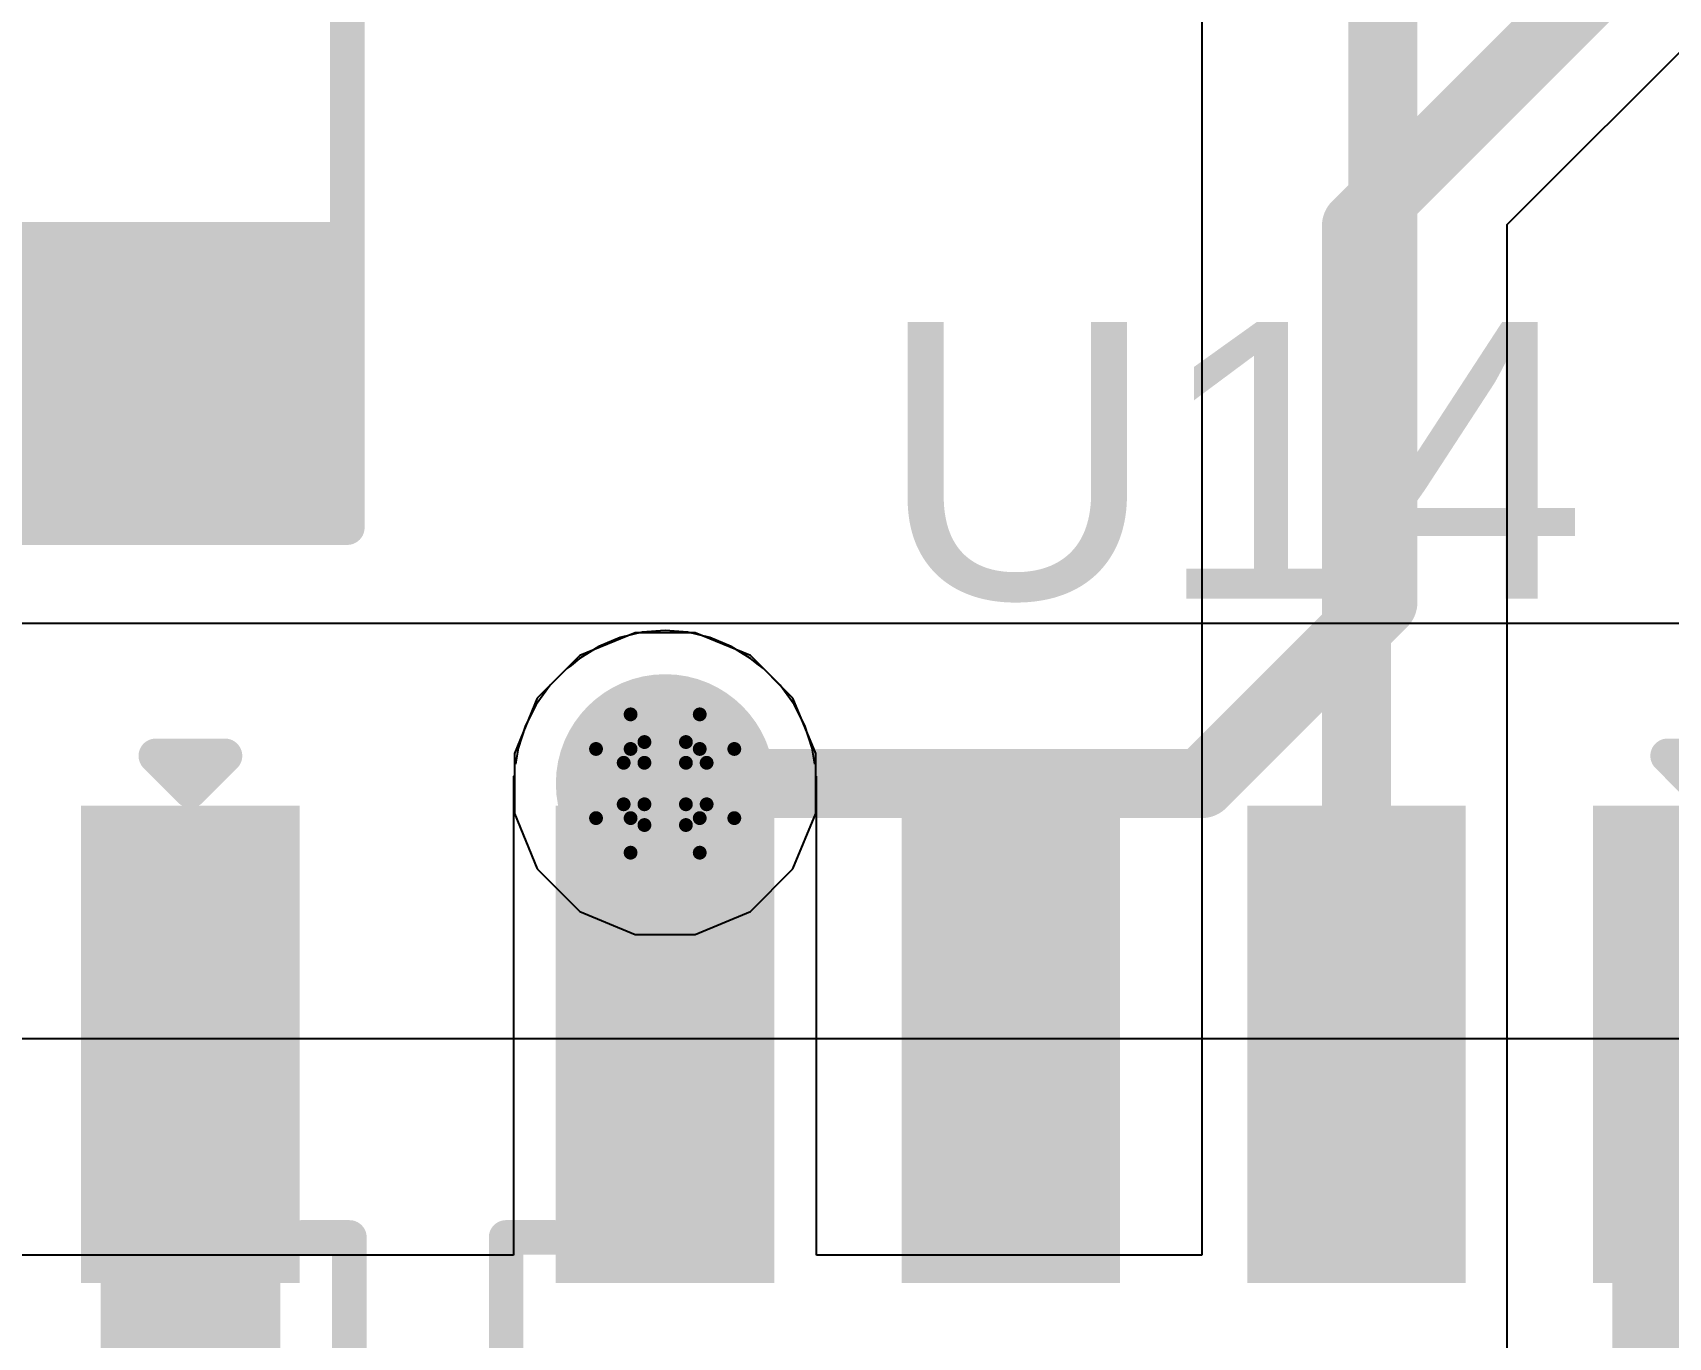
# Model space of a CAD drawing. Header units: inches. Extents: x -4 to 5258, y -4 to 5281.
# Drawn here: x 58.12 to 64.13, y 18.46 to 23.25 of the extents above; entities that cross this region are included whole.
import ezdxf

# ---------------------------------------------------------------- set-up
doc = ezdxf.new("R2010")
doc.units = ezdxf.units.IN
for name, color, linetype in [('Bottom Layer', 5, 'Continuous'), ('Bottom Solder', 6, 'Continuous'), ('Drill Drawing', 1, 'Continuous'), ('Layer 1', 16, 'Continuous'), ('Layer 2', 76, 'Continuous'), ('Top Layer', 1, 'Continuous'), ('Top Overlay', 2, 'Continuous'), ('Top Paste', 8, 'Continuous'), ('Top Solder', 216, 'Continuous'), ('Via Holes', 16, 'Continuous')]:
    doc.layers.add(name, color=color, linetype=linetype)
doc.styles.add('Arial', font='', dxfattribs={"height": 0.2})
doc.styles.get('Arial').set_extended_font_data('Arial')

# ---------------------------------------------------------------- blocks, each defined once
blk = doc.blocks.new('SOIC_8_17')
at = {"layer": 'Top Layer'}
for points in [[(-1.925, 2.205), (-1.925, 1.605), (-3.475, 1.605), (-3.475, 2.205)], [(3.475, 2.205), (3.475, 1.605), (1.925, 1.605), (1.925, 2.205)], [(-1.925, 0.935), (-1.925, 0.335), (-3.475, 0.335), (-3.475, 0.935)], [(3.475, 0.935), (3.475, 0.335), (1.925, 0.335), (1.925, 0.935)], [(-1.925, -0.335), (-1.925, -0.935), (-3.475, -0.935), (-3.475, -0.335)], [(3.475, -0.335), (3.475, -0.935), (1.925, -0.935), (1.925, -0.335)], [(-1.925, -1.605), (-1.925, -2.205), (-3.475, -2.205), (-3.475, -1.605)], [(3.475, -1.605), (3.475, -2.205), (1.925, -2.205), (1.925, -1.605)]]:
    blk.add_hatch(color=1, dxfattribs=at).paths.add_polyline_path(points)
at = {"layer": 'Top Overlay'}
blk.add_hatch(color=2, dxfattribs=at).paths.add_polyline_path([(-1.8287, 1.5748), (-1.4985, 1.5748), (-1.4985, 2.2352), (-1.8287, 2.2352)])
at = {"layer": 'Top Paste'}
for points in [[(-1.925, 2.205), (-1.925, 1.605), (-3.475, 1.605), (-3.475, 2.205)], [(3.475, 2.205), (3.475, 1.605), (1.925, 1.605), (1.925, 2.205)], [(-1.925, 0.935), (-1.925, 0.335), (-3.475, 0.335), (-3.475, 0.935)], [(3.475, 0.935), (3.475, 0.335), (1.925, 0.335), (1.925, 0.935)], [(-1.925, -0.335), (-1.925, -0.935), (-3.475, -0.935), (-3.475, -0.335)], [(3.475, -0.335), (3.475, -0.935), (1.925, -0.935), (1.925, -0.335)], [(-1.925, -1.605), (-1.925, -2.205), (-3.475, -2.205), (-3.475, -1.605)], [(3.475, -1.605), (3.475, -2.205), (1.925, -2.205), (1.925, -1.605)]]:
    blk.add_hatch(color=8, dxfattribs=at).paths.add_polyline_path(points)
at = {"layer": 'Top Solder'}
for points in [[(-1.8234, 2.3066), (-1.8234, 1.5034), (-3.5766, 1.5034), (-3.5766, 2.3066)], [(3.5766, 2.3066), (3.5766, 1.5034), (1.8234, 1.5034), (1.8234, 2.3066)], [(-1.8234, 1.0366), (-1.8234, 0.2334), (-3.5766, 0.2334), (-3.5766, 1.0366)], [(3.5766, 1.0366), (3.5766, 0.2334), (1.8234, 0.2334), (1.8234, 1.0366)], [(-1.8234, -0.2334), (-1.8234, -1.0366), (-3.5766, -1.0366), (-3.5766, -0.2334)], [(3.5766, -0.2334), (3.5766, -1.0366), (1.8234, -1.0366), (1.8234, -0.2334)], [(-1.8234, -1.5034), (-1.8234, -2.3066), (-3.5766, -2.3066), (-3.5766, -1.5034)], [(3.5766, -1.5034), (3.5766, -2.3066), (1.8234, -2.3066), (1.8234, -1.5034)]]:
    blk.add_hatch(color=216, dxfattribs=at).paths.add_polyline_path(points)
at = {"layer": 'Top Overlay'}
for points in [[(1.9906, 2.4892, 0.127, 0.127, 0), (-1.9906, 2.4892, 0.127, 0.127, 0)], [(-1.9906, 2.3114, 0.127, 0.127, 0), (-1.9906, 2.4892, 0.127, 0.127, 0)], [(1.9906, 2.3114, 0.127, 0.127, 0), (1.9906, 2.4892, 0.127, 0.127, 0)], [(-3.7592, 1.778, 0.127, 0.127, 0), (-3.7592, 2.032, 0.127, 0.127, 0)], [(-3.6322, 1.905, 0.127, 0.127, 0), (-3.7592, 2.032, 0.127, 0.127, 0)], [(-3.7592, 1.778, 0.127, 0.127, 0), (-3.6322, 1.905, 0.127, 0.127, 0)], [(-1.9906, -2.4892, 0.127, 0.127, 0), (-1.9906, -2.3114, 0.127, 0.127, 0)], [(1.9906, -2.4892, 0.127, 0.127, 0), (1.9906, -2.3114, 0.127, 0.127, 0)], [(1.9906, -2.4892, 0.127, 0.127, 0), (-1.9906, -2.4892, 0.127, 0.127, 0)]]:
    blk.add_lwpolyline(points, format="xyseb", dxfattribs=at)
for points in [[(-2.0223, 2.4892, 0.0635, 0.0635, 1), (-1.9588, 2.4892, 0.0635, 0.0635, 1)], [(-2.0223, 2.4892, 0.0635, 0.0635, 1), (-1.9588, 2.4892, 0.0635, 0.0635, 1)], [(1.9588, 2.4892, 0.0635, 0.0635, 1), (2.0223, 2.4892, 0.0635, 0.0635, 1)], [(1.9588, 2.4892, 0.0635, 0.0635, 1), (2.0223, 2.4892, 0.0635, 0.0635, 1)], [(-2.0223, 2.3114, 0.0635, 0.0635, 1), (-1.9588, 2.3114, 0.0635, 0.0635, 1)], [(1.9588, 2.3114, 0.0635, 0.0635, 1), (2.0223, 2.3114, 0.0635, 0.0635, 1)], [(-3.791, 2.032, 0.0635, 0.0635, 1), (-3.7275, 2.032, 0.0635, 0.0635, 1)], [(-3.791, 2.032, 0.0635, 0.0635, 1), (-3.7275, 2.032, 0.0635, 0.0635, 1)], [(-3.6639, 1.905, 0.0635, 0.0635, 1), (-3.6004, 1.905, 0.0635, 0.0635, 1)], [(-3.6639, 1.905, 0.0635, 0.0635, 1), (-3.6004, 1.905, 0.0635, 0.0635, 1)], [(-3.791, 1.778, 0.0635, 0.0635, 1), (-3.7275, 1.778, 0.0635, 0.0635, 1)], [(-3.791, 1.778, 0.0635, 0.0635, 1), (-3.7275, 1.778, 0.0635, 0.0635, 1)], [(-2.0223, -2.3114, 0.0635, 0.0635, 1), (-1.9588, -2.3114, 0.0635, 0.0635, 1)], [(1.9588, -2.3114, 0.0635, 0.0635, 1), (2.0223, -2.3114, 0.0635, 0.0635, 1)], [(-2.0223, -2.4892, 0.0635, 0.0635, 1), (-1.9588, -2.4892, 0.0635, 0.0635, 1)], [(-2.0223, -2.4892, 0.0635, 0.0635, 1), (-1.9588, -2.4892, 0.0635, 0.0635, 1)], [(1.9588, -2.4892, 0.0635, 0.0635, 1), (2.0223, -2.4892, 0.0635, 0.0635, 1)], [(1.9588, -2.4892, 0.0635, 0.0635, 1), (2.0223, -2.4892, 0.0635, 0.0635, 1)]]:
    blk.add_lwpolyline(points, format="xyseb", close=True, dxfattribs=at)
blk = doc.blocks.new('SOIC_8_19')
at = {"layer": 'Top Layer'}
for points in [[(-1.925, 2.205), (-1.925, 1.605), (-3.475, 1.605), (-3.475, 2.205)], [(3.475, 2.205), (3.475, 1.605), (1.925, 1.605), (1.925, 2.205)], [(-1.925, 0.935), (-1.925, 0.335), (-3.475, 0.335), (-3.475, 0.935)], [(3.475, 0.935), (3.475, 0.335), (1.925, 0.335), (1.925, 0.935)], [(-1.925, -0.335), (-1.925, -0.935), (-3.475, -0.935), (-3.475, -0.335)], [(3.475, -0.335), (3.475, -0.935), (1.925, -0.935), (1.925, -0.335)], [(-1.925, -1.605), (-1.925, -2.205), (-3.475, -2.205), (-3.475, -1.605)], [(3.475, -1.605), (3.475, -2.205), (1.925, -2.205), (1.925, -1.605)]]:
    blk.add_hatch(color=1, dxfattribs=at).paths.add_polyline_path(points)
at = {"layer": 'Top Overlay'}
blk.add_hatch(color=2, dxfattribs=at).paths.add_polyline_path([(-1.8278, 1.5748), (-1.4976, 1.5748), (-1.4976, 2.2352), (-1.8278, 2.2352)])
at = {"layer": 'Top Paste'}
for points in [[(-1.925, 2.205), (-1.925, 1.605), (-3.475, 1.605), (-3.475, 2.205)], [(3.475, 2.205), (3.475, 1.605), (1.925, 1.605), (1.925, 2.205)], [(-1.925, 0.935), (-1.925, 0.335), (-3.475, 0.335), (-3.475, 0.935)], [(3.475, 0.935), (3.475, 0.335), (1.925, 0.335), (1.925, 0.935)], [(-1.925, -0.335), (-1.925, -0.935), (-3.475, -0.935), (-3.475, -0.335)], [(3.475, -0.335), (3.475, -0.935), (1.925, -0.935), (1.925, -0.335)], [(-1.925, -1.605), (-1.925, -2.205), (-3.475, -2.205), (-3.475, -1.605)], [(3.475, -1.605), (3.475, -2.205), (1.925, -2.205), (1.925, -1.605)]]:
    blk.add_hatch(color=8, dxfattribs=at).paths.add_polyline_path(points)
at = {"layer": 'Top Solder'}
for points in [[(-1.8234, 2.3066), (-1.8234, 1.5034), (-3.5766, 1.5034), (-3.5766, 2.3066)], [(3.5766, 2.3066), (3.5766, 1.5034), (1.8234, 1.5034), (1.8234, 2.3066)], [(-1.8234, 1.0366), (-1.8234, 0.2334), (-3.5766, 0.2334), (-3.5766, 1.0366)], [(3.5766, 1.0366), (3.5766, 0.2334), (1.8234, 0.2334), (1.8234, 1.0366)], [(-1.8234, -0.2334), (-1.8234, -1.0366), (-3.5766, -1.0366), (-3.5766, -0.2334)], [(3.5766, -0.2334), (3.5766, -1.0366), (1.8234, -1.0366), (1.8234, -0.2334)], [(-1.8234, -1.5034), (-1.8234, -2.3066), (-3.5766, -2.3066), (-3.5766, -1.5034)], [(3.5766, -1.5034), (3.5766, -2.3066), (1.8234, -2.3066), (1.8234, -1.5034)]]:
    blk.add_hatch(color=216, dxfattribs=at).paths.add_polyline_path(points)
at = {"layer": 'Top Overlay'}
for points in [[(1.9906, 2.4892, 0.127, 0.127, 0), (-1.9906, 2.4892, 0.127, 0.127, 0)], [(-1.9906, 2.3114, 0.127, 0.127, 0), (-1.9906, 2.4892, 0.127, 0.127, 0)], [(1.9906, 2.3114, 0.127, 0.127, 0), (1.9906, 2.4892, 0.127, 0.127, 0)], [(-3.7592, 1.778, 0.127, 0.127, 0), (-3.7592, 2.032, 0.127, 0.127, 0)], [(-3.6322, 1.905, 0.127, 0.127, 0), (-3.7592, 2.032, 0.127, 0.127, 0)], [(-3.7592, 1.778, 0.127, 0.127, 0), (-3.6322, 1.905, 0.127, 0.127, 0)], [(-1.9906, -2.4892, 0.127, 0.127, 0), (-1.9906, -2.3114, 0.127, 0.127, 0)], [(1.9906, -2.4892, 0.127, 0.127, 0), (1.9906, -2.3114, 0.127, 0.127, 0)], [(1.9906, -2.4892, 0.127, 0.127, 0), (-1.9906, -2.4892, 0.127, 0.127, 0)]]:
    blk.add_lwpolyline(points, format="xyseb", dxfattribs=at)
for points in [[(-2.0223, 2.4892, 0.0635, 0.0635, 1), (-1.9588, 2.4892, 0.0635, 0.0635, 1)], [(-2.0223, 2.4892, 0.0635, 0.0635, 1), (-1.9588, 2.4892, 0.0635, 0.0635, 1)], [(1.9588, 2.4892, 0.0635, 0.0635, 1), (2.0223, 2.4892, 0.0635, 0.0635, 1)], [(1.9588, 2.4892, 0.0635, 0.0635, 1), (2.0223, 2.4892, 0.0635, 0.0635, 1)], [(-2.0223, 2.3114, 0.0635, 0.0635, 1), (-1.9588, 2.3114, 0.0635, 0.0635, 1)], [(1.9588, 2.3114, 0.0635, 0.0635, 1), (2.0223, 2.3114, 0.0635, 0.0635, 1)], [(-3.791, 2.032, 0.0635, 0.0635, 1), (-3.7275, 2.032, 0.0635, 0.0635, 1)], [(-3.791, 2.032, 0.0635, 0.0635, 1), (-3.7275, 2.032, 0.0635, 0.0635, 1)], [(-3.6639, 1.905, 0.0635, 0.0635, 1), (-3.6004, 1.905, 0.0635, 0.0635, 1)], [(-3.6639, 1.905, 0.0635, 0.0635, 1), (-3.6004, 1.905, 0.0635, 0.0635, 1)], [(-3.791, 1.778, 0.0635, 0.0635, 1), (-3.7275, 1.778, 0.0635, 0.0635, 1)], [(-3.791, 1.778, 0.0635, 0.0635, 1), (-3.7275, 1.778, 0.0635, 0.0635, 1)], [(-2.0223, -2.3114, 0.0635, 0.0635, 1), (-1.9588, -2.3114, 0.0635, 0.0635, 1)], [(1.9588, -2.3114, 0.0635, 0.0635, 1), (2.0223, -2.3114, 0.0635, 0.0635, 1)], [(-2.0223, -2.4892, 0.0635, 0.0635, 1), (-1.9588, -2.4892, 0.0635, 0.0635, 1)], [(-2.0223, -2.4892, 0.0635, 0.0635, 1), (-1.9588, -2.4892, 0.0635, 0.0635, 1)], [(1.9588, -2.4892, 0.0635, 0.0635, 1), (2.0223, -2.4892, 0.0635, 0.0635, 1)], [(1.9588, -2.4892, 0.0635, 0.0635, 1), (2.0223, -2.4892, 0.0635, 0.0635, 1)]]:
    blk.add_lwpolyline(points, format="xyseb", close=True, dxfattribs=at)
blk = doc.blocks.new('RES_2010_55')
at = {"layer": 'Top Layer'}
for points in [[(-2.8, 1.4), (-1.9, 1.4), (-1.9, -1.4), (-2.8, -1.4)], [(1.9, 1.4), (2.8, 1.4), (2.8, -1.4), (1.9, -1.4)]]:
    blk.add_hatch(color=1, dxfattribs=at).paths.add_polyline_path(points)
at = {"layer": 'Top Paste'}
for points in [[(-2.8, 1.4), (-1.9, 1.4), (-1.9, -1.4), (-2.8, -1.4)], [(1.9, 1.4), (2.8, 1.4), (2.8, -1.4), (1.9, -1.4)]]:
    blk.add_hatch(color=8, dxfattribs=at).paths.add_polyline_path(points)
at = {"layer": 'Top Solder'}
for points in [[(-2.9016, 1.5016), (-1.7984, 1.5016), (-1.7984, -1.5016), (-2.9016, -1.5016)], [(1.7984, 1.5016), (2.9016, 1.5016), (2.9016, -1.5016), (1.7984, -1.5016)]]:
    blk.add_hatch(color=216, dxfattribs=at).paths.add_polyline_path(points)
at = {"layer": 'Top Overlay'}
for points in [[(-2.921, -1.524, 0.127, 0.127, 0), (-2.921, 1.524, 0.127, 0.127, 0)], [(2.921, 1.524, 0.127, 0.127, 0), (-2.921, 1.524, 0.127, 0.127, 0)], [(2.921, -1.524, 0.127, 0.127, 0), (2.921, 1.524, 0.127, 0.127, 0)], [(2.921, -1.524, 0.127, 0.127, 0), (-2.921, -1.524, 0.127, 0.127, 0)]]:
    blk.add_lwpolyline(points, format="xyseb", dxfattribs=at)
for points in [[(-2.9527, 1.524, 0.0635, 0.0635, 1), (-2.8893, 1.524, 0.0635, 0.0635, 1)], [(-2.9527, 1.524, 0.0635, 0.0635, 1), (-2.8893, 1.524, 0.0635, 0.0635, 1)], [(2.8893, 1.524, 0.0635, 0.0635, 1), (2.9527, 1.524, 0.0635, 0.0635, 1)], [(2.8893, 1.524, 0.0635, 0.0635, 1), (2.9527, 1.524, 0.0635, 0.0635, 1)], [(-2.9527, -1.524, 0.0635, 0.0635, 1), (-2.8893, -1.524, 0.0635, 0.0635, 1)], [(-2.9527, -1.524, 0.0635, 0.0635, 1), (-2.8893, -1.524, 0.0635, 0.0635, 1)], [(2.8893, -1.524, 0.0635, 0.0635, 1), (2.9527, -1.524, 0.0635, 0.0635, 1)], [(2.8893, -1.524, 0.0635, 0.0635, 1), (2.9527, -1.524, 0.0635, 0.0635, 1)]]:
    blk.add_lwpolyline(points, format="xyseb", close=True, dxfattribs=at)

msp = doc.modelspace()

# ---------------------------------------------------------------- hatches: boundary and pattern name
at = {"layer": 'Bottom Layer'}
h = msp.add_hatch(color=5, dxfattribs=at)
edge = h.paths.add_edge_path()
edge.add_arc((60.4406, 20.4955), 0.3, 0, 360)
at = {"layer": 'Bottom Solder'}
h = msp.add_hatch(color=6, dxfattribs=at)
edge = h.paths.add_edge_path()
edge.add_arc((60.4406, 20.4955), 0.4016, 0, 360)
at = {"layer": 'Layer 1'}
h = msp.add_hatch(color=16, dxfattribs=at)
edge = h.paths.add_edge_path()
edge.add_arc((60.4406, 20.4955), 0.3, 0, 360)
at = {"layer": 'Layer 2'}
h = msp.add_hatch(color=76, dxfattribs=at)
edge = h.paths.add_edge_path()
edge.add_arc((60.4406, 20.4955), 0.3, 0, 360)
at = {"layer": 'Top Layer'}
h = msp.add_hatch(color=1, dxfattribs=at)
edge = h.paths.add_edge_path()
edge.add_arc((60.4406, 20.4955), 0.3, 0, 360)
at = {"layer": 'Top Solder'}
h = msp.add_hatch(color=216, dxfattribs=at)
edge = h.paths.add_edge_path()
edge.add_arc((60.4406, 20.4955), 0.4016, 0, 360)
at = {"layer": 'Via Holes'}
h = msp.add_hatch(color=7, dxfattribs=at)
edge = h.paths.add_edge_path()
edge.add_arc((60.4406, 20.4955), 0.15, 0, 360)

# ---------------------------------------------------------------- linework, layer by layer
at = {"layer": 'Bottom Layer'}
for p, q in [((105.1898, 21.0837), (50.8889, 21.0837)), ((51.1095, 19.5597), (106.4882, 19.5597))]:
    msp.add_line(p, q, dxfattribs=at)
at = {"layer": 'Drill Drawing'}
for points in [[(60.3136, 20.6225, 0.0508, 0.0508, 0), (60.3136, 20.7495, 0.0508, 0.0508, 0)], [(60.3136, 20.7495, 0.0508, 0.0508, 0), (60.5676, 20.7495, 0.0508, 0.0508, 0)], [(60.5676, 20.6225, 0.0508, 0.0508, 0), (60.5676, 20.7495, 0.0508, 0.0508, 0)], [(60.3644, 20.5717, 0.0508, 0.0508, 0), (60.3644, 20.6479, 0.0508, 0.0508, 0)], [(60.3644, 20.6479, 0.0508, 0.0508, 0), (60.5168, 20.6479, 0.0508, 0.0508, 0)], [(60.5168, 20.5717, 0.0508, 0.0508, 0), (60.5168, 20.6479, 0.0508, 0.0508, 0)], [(60.1866, 20.3685, 0.0508, 0.0508, 0), (60.1866, 20.6225, 0.0508, 0.0508, 0)], [(60.1866, 20.6225, 0.0508, 0.0508, 0), (60.3136, 20.6225, 0.0508, 0.0508, 0)], [(60.5676, 20.6225, 0.0508, 0.0508, 0), (60.6946, 20.6225, 0.0508, 0.0508, 0)], [(60.6946, 20.3685, 0.0508, 0.0508, 0), (60.6946, 20.6225, 0.0508, 0.0508, 0)], [(60.2882, 20.4193, 0.0508, 0.0508, 0), (60.2882, 20.5717, 0.0508, 0.0508, 0)], [(60.2882, 20.5717, 0.0508, 0.0508, 0), (60.3644, 20.5717, 0.0508, 0.0508, 0)], [(60.5168, 20.5717, 0.0508, 0.0508, 0), (60.593, 20.5717, 0.0508, 0.0508, 0)], [(60.593, 20.4193, 0.0508, 0.0508, 0), (60.593, 20.5717, 0.0508, 0.0508, 0)], [(60.2882, 20.4193, 0.0508, 0.0508, 0), (60.3644, 20.4193, 0.0508, 0.0508, 0)], [(60.3644, 20.3431, 0.0508, 0.0508, 0), (60.3644, 20.4193, 0.0508, 0.0508, 0)], [(60.5168, 20.4193, 0.0508, 0.0508, 0), (60.593, 20.4193, 0.0508, 0.0508, 0)], [(60.5168, 20.3431, 0.0508, 0.0508, 0), (60.5168, 20.4193, 0.0508, 0.0508, 0)], [(60.1866, 20.3685, 0.0508, 0.0508, 0), (60.3136, 20.3685, 0.0508, 0.0508, 0)], [(60.3136, 20.2415, 0.0508, 0.0508, 0), (60.3136, 20.3685, 0.0508, 0.0508, 0)], [(60.5676, 20.3685, 0.0508, 0.0508, 0), (60.6946, 20.3685, 0.0508, 0.0508, 0)], [(60.5676, 20.2415, 0.0508, 0.0508, 0), (60.5676, 20.3685, 0.0508, 0.0508, 0)], [(60.3644, 20.3431, 0.0508, 0.0508, 0), (60.5168, 20.3431, 0.0508, 0.0508, 0)], [(60.3136, 20.2415, 0.0508, 0.0508, 0), (60.5676, 20.2415, 0.0508, 0.0508, 0)]]:
    msp.add_lwpolyline(points, format="xyseb", dxfattribs=at)
for points in [[(60.3009, 20.7495, 0.0254, 0.0254, 1), (60.3263, 20.7495, 0.0254, 0.0254, 1)], [(60.3009, 20.7495, 0.0254, 0.0254, 1), (60.3263, 20.7495, 0.0254, 0.0254, 1)], [(60.5549, 20.7495, 0.0254, 0.0254, 1), (60.5803, 20.7495, 0.0254, 0.0254, 1)], [(60.5549, 20.7495, 0.0254, 0.0254, 1), (60.5803, 20.7495, 0.0254, 0.0254, 1)], [(60.3517, 20.6479, 0.0254, 0.0254, 1), (60.3771, 20.6479, 0.0254, 0.0254, 1)], [(60.3517, 20.6479, 0.0254, 0.0254, 1), (60.3771, 20.6479, 0.0254, 0.0254, 1)], [(60.5041, 20.6479, 0.0254, 0.0254, 1), (60.5295, 20.6479, 0.0254, 0.0254, 1)], [(60.5041, 20.6479, 0.0254, 0.0254, 1), (60.5295, 20.6479, 0.0254, 0.0254, 1)], [(60.1739, 20.6225, 0.0254, 0.0254, 1), (60.1993, 20.6225, 0.0254, 0.0254, 1)], [(60.1739, 20.6225, 0.0254, 0.0254, 1), (60.1993, 20.6225, 0.0254, 0.0254, 1)], [(60.3009, 20.6225, 0.0254, 0.0254, 1), (60.3263, 20.6225, 0.0254, 0.0254, 1)], [(60.3009, 20.6225, 0.0254, 0.0254, 1), (60.3263, 20.6225, 0.0254, 0.0254, 1)], [(60.5549, 20.6225, 0.0254, 0.0254, 1), (60.5803, 20.6225, 0.0254, 0.0254, 1)], [(60.5549, 20.6225, 0.0254, 0.0254, 1), (60.5803, 20.6225, 0.0254, 0.0254, 1)], [(60.6819, 20.6225, 0.0254, 0.0254, 1), (60.7073, 20.6225, 0.0254, 0.0254, 1)], [(60.6819, 20.6225, 0.0254, 0.0254, 1), (60.7073, 20.6225, 0.0254, 0.0254, 1)], [(60.2755, 20.5717, 0.0254, 0.0254, 1), (60.3009, 20.5717, 0.0254, 0.0254, 1)], [(60.2755, 20.5717, 0.0254, 0.0254, 1), (60.3009, 20.5717, 0.0254, 0.0254, 1)], [(60.3517, 20.5717, 0.0254, 0.0254, 1), (60.3771, 20.5717, 0.0254, 0.0254, 1)], [(60.3517, 20.5717, 0.0254, 0.0254, 1), (60.3771, 20.5717, 0.0254, 0.0254, 1)], [(60.5041, 20.5717, 0.0254, 0.0254, 1), (60.5295, 20.5717, 0.0254, 0.0254, 1)], [(60.5041, 20.5717, 0.0254, 0.0254, 1), (60.5295, 20.5717, 0.0254, 0.0254, 1)], [(60.5803, 20.5717, 0.0254, 0.0254, 1), (60.6057, 20.5717, 0.0254, 0.0254, 1)], [(60.5803, 20.5717, 0.0254, 0.0254, 1), (60.6057, 20.5717, 0.0254, 0.0254, 1)], [(60.2755, 20.4193, 0.0254, 0.0254, 1), (60.3009, 20.4193, 0.0254, 0.0254, 1)], [(60.2755, 20.4193, 0.0254, 0.0254, 1), (60.3009, 20.4193, 0.0254, 0.0254, 1)], [(60.3517, 20.4193, 0.0254, 0.0254, 1), (60.3771, 20.4193, 0.0254, 0.0254, 1)], [(60.3517, 20.4193, 0.0254, 0.0254, 1), (60.3771, 20.4193, 0.0254, 0.0254, 1)], [(60.5041, 20.4193, 0.0254, 0.0254, 1), (60.5295, 20.4193, 0.0254, 0.0254, 1)], [(60.5041, 20.4193, 0.0254, 0.0254, 1), (60.5295, 20.4193, 0.0254, 0.0254, 1)], [(60.5803, 20.4193, 0.0254, 0.0254, 1), (60.6057, 20.4193, 0.0254, 0.0254, 1)], [(60.5803, 20.4193, 0.0254, 0.0254, 1), (60.6057, 20.4193, 0.0254, 0.0254, 1)], [(60.1739, 20.3685, 0.0254, 0.0254, 1), (60.1993, 20.3685, 0.0254, 0.0254, 1)], [(60.1739, 20.3685, 0.0254, 0.0254, 1), (60.1993, 20.3685, 0.0254, 0.0254, 1)], [(60.3009, 20.3685, 0.0254, 0.0254, 1), (60.3263, 20.3685, 0.0254, 0.0254, 1)], [(60.3009, 20.3685, 0.0254, 0.0254, 1), (60.3263, 20.3685, 0.0254, 0.0254, 1)], [(60.5549, 20.3685, 0.0254, 0.0254, 1), (60.5803, 20.3685, 0.0254, 0.0254, 1)], [(60.5549, 20.3685, 0.0254, 0.0254, 1), (60.5803, 20.3685, 0.0254, 0.0254, 1)], [(60.6819, 20.3685, 0.0254, 0.0254, 1), (60.7073, 20.3685, 0.0254, 0.0254, 1)], [(60.6819, 20.3685, 0.0254, 0.0254, 1), (60.7073, 20.3685, 0.0254, 0.0254, 1)], [(60.3517, 20.3431, 0.0254, 0.0254, 1), (60.3771, 20.3431, 0.0254, 0.0254, 1)], [(60.3517, 20.3431, 0.0254, 0.0254, 1), (60.3771, 20.3431, 0.0254, 0.0254, 1)], [(60.5041, 20.3431, 0.0254, 0.0254, 1), (60.5295, 20.3431, 0.0254, 0.0254, 1)], [(60.5041, 20.3431, 0.0254, 0.0254, 1), (60.5295, 20.3431, 0.0254, 0.0254, 1)], [(60.3009, 20.2415, 0.0254, 0.0254, 1), (60.3263, 20.2415, 0.0254, 0.0254, 1)], [(60.3009, 20.2415, 0.0254, 0.0254, 1), (60.3263, 20.2415, 0.0254, 0.0254, 1)], [(60.5549, 20.2415, 0.0254, 0.0254, 1), (60.5803, 20.2415, 0.0254, 0.0254, 1)], [(60.5549, 20.2415, 0.0254, 0.0254, 1), (60.5803, 20.2415, 0.0254, 0.0254, 1)]]:
    msp.add_lwpolyline(points, format="xyseb", close=True, dxfattribs=at)
at = {"layer": 'Layer 1'}
for p, q in [((60.3304, 21.0495), (60.1267, 20.9652)), ((60.5508, 21.0495), (60.3304, 21.0495)), ((60.7544, 20.9652), (60.5508, 21.0495)), ((60.1267, 20.9652), (59.9709, 20.8093)), ((60.9102, 20.8093), (60.7544, 20.9652)), ((59.9709, 20.8093), (59.8866, 20.6057)), ((60.9946, 20.6057), (60.9102, 20.8093)), ((59.8866, 20.6057), (59.8866, 20.3853)), ((60.9946, 20.3853), (60.9946, 20.6057)), ((59.8866, 20.3853), (59.9709, 20.1817)), ((60.9102, 20.1817), (60.9946, 20.3853)), ((59.9709, 20.1817), (60.1267, 20.0258)), ((60.7544, 20.0258), (60.9102, 20.1817)), ((60.1267, 20.0258), (60.3304, 19.9415)), ((60.5508, 19.9415), (60.7544, 20.0258)), ((60.3304, 19.9415), (60.5508, 19.9415))]:
    msp.add_line(p, q, dxfattribs=at)
at = {"layer": 'Layer 2'}
for points in [[(63.0772, 21.1606, 0.254, 0.254, 0), (63.0772, 23.9174, 0.254, 0.254, 0)], [(62.4121, 20.4955, 0.254, 0.254, 0), (63.0772, 21.1606, 0.254, 0.254, 0)], [(60.4406, 20.4955, 0.254, 0.254, 0), (62.4121, 20.4955, 0.254, 0.254, 0)]]:
    msp.add_lwpolyline(points, format="xyseb", dxfattribs=at)
for points in [[(63.0137, 21.1606, 0.127, 0.127, 1), (63.1407, 21.1606, 0.127, 0.127, 1)], [(63.0137, 21.1606, 0.127, 0.127, 1), (63.1407, 21.1606, 0.127, 0.127, 1)], [(60.3771, 20.4955, 0.127, 0.127, 1), (60.5041, 20.4955, 0.127, 0.127, 1)], [(62.3486, 20.4955, 0.127, 0.127, 1), (62.4756, 20.4955, 0.127, 0.127, 1)], [(62.3486, 20.4955, 0.127, 0.127, 1), (62.4756, 20.4955, 0.127, 0.127, 1)]]:
    msp.add_lwpolyline(points, format="xyseb", close=True, dxfattribs=at)
at = {"layer": 'Top Layer'}
for p, q in [((63.5345, 22.5486), (64.682, 23.6961)), ((62.412, 23.6182), (62.412, 18.7635)), ((63.5345, 19.9712), (63.5345, 22.5486)), ((60.2747, 21.0313), (60.1971, 20.9991)), ((60.3563, 21.0509), (60.2747, 21.0313)), ((60.44, 21.0574), (60.3563, 21.0509)), ((60.5237, 21.0509), (60.44, 21.0574)), ((60.6053, 21.0313), (60.5237, 21.0509)), ((60.6829, 20.9991), (60.6053, 21.0313)), ((60.1971, 20.9991), (60.1255, 20.9553)), ((60.7545, 20.9553), (60.6829, 20.9991)), ((60.0797, 20.9181), (60.0661, 20.9045)), ((60.0951, 20.9293), (60.0797, 20.9181)), ((60.1255, 20.9553), (60.0951, 20.9293)), ((60.7784, 20.9348), (60.7545, 20.9553)), ((60.8015, 20.9181), (60.7784, 20.9348)), ((60.8631, 20.8564), (60.8015, 20.9181)), ((60.018, 20.8564), (59.9667, 20.7859)), ((60.0578, 20.8963), (60.018, 20.8564)), ((60.0617, 20.9007), (60.0578, 20.8963)), ((60.0661, 20.9045), (60.0617, 20.9007)), ((60.9144, 20.7859), (60.8631, 20.8564)), ((59.9667, 20.7859), (59.9271, 20.7082)), ((60.954, 20.7082), (60.9144, 20.7859)), ((59.9271, 20.7082), (59.9002, 20.6252)), ((60.9809, 20.6252), (60.954, 20.7082)), ((59.9002, 20.6252), (59.891, 20.567)), ((60.9901, 20.567), (60.9809, 20.6252)), ((59.891, 20.567), (59.8865, 20.567)), ((59.8865, 20.567), (59.8865, 20.5224)), ((60.9945, 20.567), (60.9901, 20.567)), ((60.9945, 20.5396), (60.9945, 20.567)), ((59.8865, 20.5224), (59.8838, 20.5224)), ((59.8838, 20.5224), (59.8838, 18.7635)), ((60.9946, 20.5391), (60.9945, 20.5396)), ((60.9946, 20.5224), (60.9946, 20.5391)), ((60.9962, 20.5224), (60.9946, 20.5224)), ((60.9962, 18.7635), (60.9962, 20.5224)), ((63.5345, 18.509), (63.5345, 19.9712)), ((59.8517, 18.763), (57.9821, 18.763)), ((59.8563, 18.7635), (59.8517, 18.763)), ((59.8838, 18.7635), (59.8563, 18.7635)), ((62.412, 18.7635), (60.9962, 18.7635)), ((63.5345, 18.253), (63.5345, 18.509)), ((63.5345, 18.509), (63.5345, 18.509))]:
    msp.add_line(p, q, dxfattribs=at)
for points in [[(62.9805, 22.5439, 0.254, 0.254, 0), (64.2779, 23.8413, 0.254, 0.254, 0)], [(62.9805, 19.538, 0.254, 0.254, 0), (62.9805, 22.5439, 0.254, 0.254, 0)], [(60.44, 19.5648, 0.5588, 0.5588, 0), (60.44, 20.5224, 0.5588, 0.5588, 0)]]:
    msp.add_lwpolyline(points, format="xyseb", dxfattribs=at)
for points in [[(62.917, 22.5439, 0.127, 0.127, 1), (63.044, 22.5439, 0.127, 0.127, 1)], [(62.917, 22.5439, 0.127, 0.127, 1), (63.044, 22.5439, 0.127, 0.127, 1)], [(60.3003, 20.5224, 0.2794, 0.2794, 1), (60.5797, 20.5224, 0.2794, 0.2794, 1)], [(60.3003, 19.5648, 0.2794, 0.2794, 1), (60.5797, 19.5648, 0.2794, 0.2794, 1)], [(62.917, 19.538, 0.127, 0.127, 1), (63.044, 19.538, 0.127, 0.127, 1)]]:
    msp.add_lwpolyline(points, format="xyseb", close=True, dxfattribs=at)

# ---------------------------------------------------------------- block references
at = {"rotation": 270}
for name, p in [('RES_2010_55', (57.7489, 24.3564)), ('SOIC_8_17', (56.7914, 16.8379)), ('SOIC_8_19', (62.3455, 16.838))]:
    msp.add_blockref(name, p, dxfattribs=at)

# ---------------------------------------------------------------- texts
at = {"layer": 'Top Overlay', "style": 'Arial'}
msp.add_text('U14', height=1.016, dxfattribs=at).set_placement((61.2219, 21.1745))

doc.saveas('drawing.dxf')
